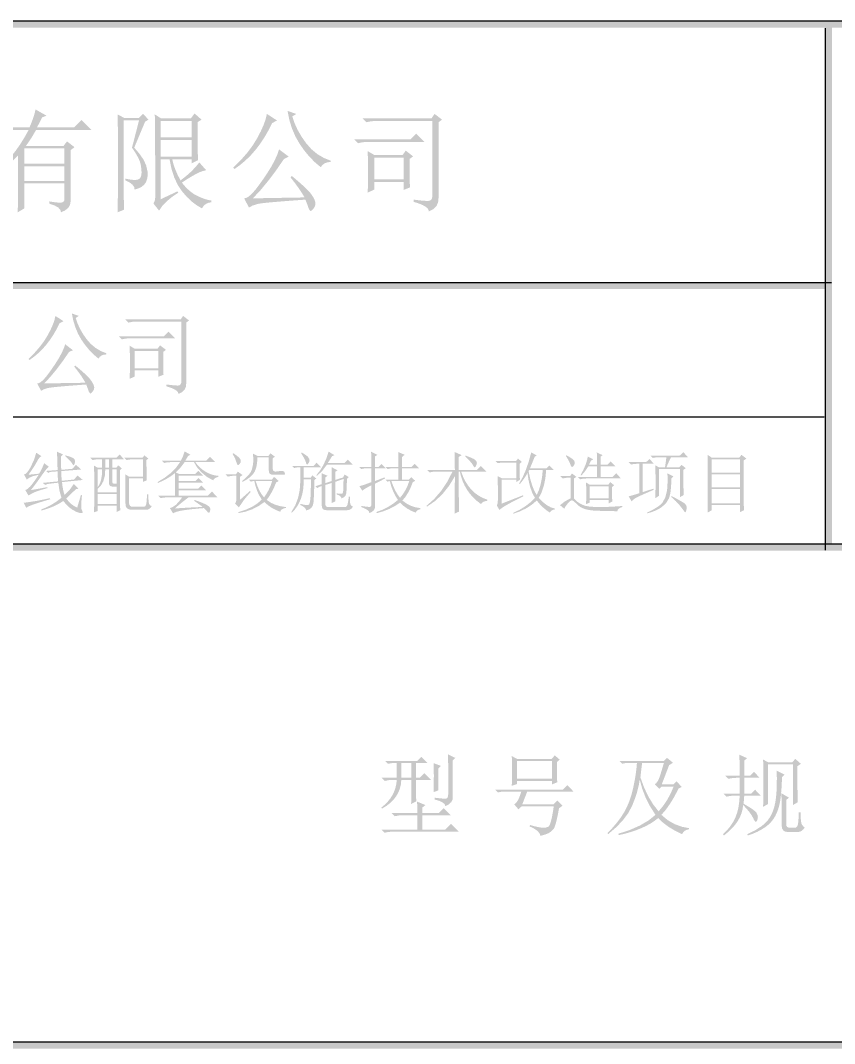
# Model space of a CAD drawing. Header units: millimetres. Extents: x 0 to 383, y 25 to 284.
# Drawn here: x 64.53 to 103, y 235.53 to 283.89 of the extents above; entities that cross this region are included whole.
import ezdxf

# ---------------------------------------------------------------- set-up
doc = ezdxf.new("R2010")
doc.units = ezdxf.units.MM

msp = doc.modelspace()

# ---------------------------------------------------------------- hatches: boundary and pattern name
h = msp.add_hatch(color=0)
h.dxf.hatch_style = 2
h.paths.add_polyline_path([(0, 283.548226), (383.109611, 283.548226), (383.109611, 283.886892), (0, 283.886892)])
h = msp.add_hatch(color=0)
h.dxf.hatch_style = 2
h.paths.add_polyline_path([(102.538389, 258.825559), (102.877052, 258.825559), (102.877052, 283.548226), (102.538389, 283.548226)])
h = msp.add_hatch(color=0)
h.paths.add_polyline_path([(64.706059, 277.838076), (64.706059, 277.115984), (66.607752, 277.115984), (66.607752, 277.838076)])
h.paths.add_polyline_path([(64.706059, 276.989205), (64.706059, 276.305698), (66.607752, 276.305698), (66.607752, 276.989205)])
h.paths.add_polyline_path([(65.88566, 275.335559), (66.049043, 275.309807), (66.192273, 275.290773), (66.315866, 275.278973), (66.420339, 275.274925), (66.500782, 275.28638), (66.55952, 275.32109), (66.595522, 275.37957), (66.607752, 275.462339), (66.607752, 276.184431), (64.706059, 276.184431), (64.706059, 275.00483), (64.397378, 274.817417), (64.401254, 274.937069), (64.404613, 275.118346), (64.407455, 275.361376), (64.409781, 275.666288), (64.411589, 276.033212), (64.412881, 276.462278), (64.413657, 276.953613), (64.413915, 277.507347), (64.118326, 277.207452), (63.810334, 276.935461), (63.48994, 276.690343), (63.157144, 276.471062), (63.090998, 276.537208), (63.370223, 276.763465), (63.629811, 276.995406), (63.870796, 277.232515), (64.09421, 277.474274), (64.303069, 277.731451), (64.508311, 278.022734), (64.710452, 278.347089), (64.910009, 278.703484), (63.774505, 278.703484), (63.514056, 278.687637), (63.278411, 278.642851), (63.090998, 278.830264), (64.954106, 278.830264), (65.055478, 279.076071), (65.136696, 279.300175), (65.198277, 279.501541), (65.240738, 279.679135), (65.75888, 279.386991), (65.554931, 279.304309), (65.418505, 279.040415), (65.306884, 278.830264), (67.059748, 278.830264), (67.412526, 279.183042), (67.886571, 278.703484), (65.262786, 278.703484), (65.029898, 278.310743), (64.788741, 277.959344), (66.563655, 277.959344), (66.729019, 278.168806), (67.081797, 277.89871), (66.894384, 277.755394), (66.894384, 275.31351), (66.865617, 275.158481), (66.780007, 275.024122), (66.638585, 274.910434), (66.442387, 274.817417), (66.41431, 274.936272), (66.312852, 275.044793), (66.136979, 275.142978), (65.88566, 275.230828)])
h = msp.add_hatch(color=0)
h.paths.add_polyline_path([(75.511201, 275.478875), (77.953085, 275.522972), (77.824928, 275.736999), (77.671965, 275.966012), (77.494198, 276.210527), (77.291627, 276.471062), (77.35226, 276.537208), (77.533386, 276.385796), (77.696425, 276.245753), (77.841378, 276.117079), (77.968243, 275.999773), (78.077022, 275.893837), (78.167715, 275.799269), (78.24032, 275.71607), (78.294839, 275.64424), (78.371234, 275.519183), (78.426441, 275.408595), (78.459945, 275.312477), (78.471227, 275.230828), (78.447112, 275.112317), (78.377521, 274.993806), (78.29415, 274.906989), (78.239717, 274.87805), (78.194242, 274.915257), (78.140498, 275.026878), (78.06195, 275.249432), (77.99167, 275.418241), (77.522211, 275.384382), (77.106108, 275.353043), (76.743491, 275.324158), (76.434487, 275.297663), (76.179227, 275.273493), (75.97784, 275.251585), (75.830454, 275.231872), (75.7372, 275.214292), (75.502244, 275.139189), (75.3293, 275.043415), (75.09779, 275.478875), (75.18564, 275.495498), (75.283825, 275.54571), (75.392346, 275.630029), (75.511201, 275.74897), (75.645732, 275.905033), (75.801967, 276.108638), (75.98094, 276.359786), (76.183684, 276.658476), (76.37704, 276.968448), (76.535773, 277.261367), (76.660399, 277.536717), (76.751436, 277.793979), (77.208944, 277.446714), (76.982946, 277.341983), (76.602608, 276.791198), (76.230537, 276.296741), (75.866735, 275.859127)])
h.paths.add_polyline_path([(76.17266, 279.469674), (76.652217, 279.160993), (76.420707, 279.034214), (76.244511, 278.683847), (76.05501, 278.356219), (75.85233, 278.051328), (75.636603, 277.769174), (75.407956, 277.509759), (75.16652, 277.273081), (74.912422, 277.05914), (74.645793, 276.867937), (74.58516, 276.928571), (74.941727, 277.286258), (75.250752, 277.640328), (75.512235, 277.991297), (75.726175, 278.339682), (75.896708, 278.670498), (76.027966, 278.968757), (76.11995, 279.234976)])
h.paths.add_polyline_path([(77.561722, 279.469674), (77.374309, 279.348406), (77.483691, 279.028012), (77.629246, 278.711753), (77.809941, 278.399627), (78.024743, 278.091635), (78.270895, 277.810429), (78.54702, 277.578316), (78.85415, 277.394779), (79.193319, 277.2593), (79.193319, 277.198667), (79.03941, 277.183164), (78.908755, 277.136655), (78.80187, 277.05914), (78.719274, 276.95062), (78.439274, 277.188159), (78.178394, 277.453604), (77.937152, 277.74592), (77.716063, 278.064075), (77.519606, 278.408412), (77.35984, 278.780655), (77.236247, 279.181836), (77.148311, 279.61299)])
h = msp.add_hatch(color=0)
h.paths.add_polyline_path([(71.161451, 278.229439), (71.161451, 277.446714), (72.611148, 277.446714), (72.611148, 278.229439)])
h.paths.add_polyline_path([(70.814186, 275.230828), (70.876197, 275.368632), (70.896868, 275.522972), (70.896742, 275.964613), (70.896373, 276.380037), (70.895778, 276.76925), (70.894973, 277.132262), (70.893975, 277.469081), (70.892799, 277.779714), (70.891461, 278.06417), (70.889978, 278.322457), (70.888366, 278.554582), (70.88664, 278.760555), (70.884818, 278.940382), (70.882915, 279.094072), (70.880948, 279.221633), (70.878932, 279.323074), (70.876884, 279.398402), (70.874819, 279.447625), (71.161451, 279.265724), (72.589099, 279.265724), (72.754464, 279.491722), (73.085193, 279.199578), (72.89778, 279.078311), (72.898049, 278.768231), (72.898899, 278.482826), (72.900396, 278.221968), (72.902603, 277.985526), (72.905585, 277.773373), (72.909407, 277.585379), (72.914133, 277.421414), (72.919828, 277.281349), (72.611148, 277.132521), (72.611148, 277.319934), (71.701642, 277.319934), (71.763568, 277.078088), (71.849781, 276.832109), (71.959766, 276.581995), (72.093005, 276.327747), (72.350268, 276.52627), (72.584276, 276.733579), (72.794513, 276.950189), (72.980462, 277.176618), (73.311191, 276.801792), (73.229801, 276.792748), (73.130323, 276.765618), (73.01276, 276.720401), (72.877109, 276.657098), (72.723372, 276.575707), (72.551547, 276.47623), (72.361637, 276.358666), (72.153639, 276.223016), (72.341741, 276.002788), (72.533977, 275.821317), (72.730348, 275.678088), (72.930852, 275.572582), (73.117921, 275.492828), (73.282252, 275.434778), (73.423846, 275.397398), (73.542701, 275.379656), (73.542701, 275.291462), (73.404122, 275.267605), (73.285697, 275.212225), (73.186909, 275.124805), (73.107241, 275.00483), (72.862295, 275.147629), (72.62355, 275.328669), (72.391006, 275.548983), (72.164663, 275.809604), (71.960886, 276.114581), (71.795349, 276.467617), (71.667019, 276.869229), (71.574863, 277.319934), (71.161451, 277.319934), (71.161451, 275.44029), (71.949689, 275.809604), (71.988274, 275.74897), (71.683383, 275.541145), (71.430169, 275.330736), (71.228631, 275.117226), (71.078769, 274.900099)])
h.paths.add_polyline_path([(69.79995, 277.876661), (70.130679, 279.160993), (69.408587, 279.160993), (69.408587, 275.936384), (69.412721, 275.409284), (69.425123, 274.944196), (69.116443, 274.817417), (69.120555, 274.968581), (69.124539, 275.161668), (69.128264, 275.396742), (69.131601, 275.673867), (69.134422, 275.993109), (69.136597, 276.354532), (69.137996, 276.7582), (69.138491, 277.204179), (69.137996, 277.648069), (69.136597, 278.045385), (69.134422, 278.396063), (69.131601, 278.700039), (69.128264, 278.957248), (69.124539, 279.167625), (69.120555, 279.331105), (69.116443, 279.447625), (69.425123, 279.28226), (70.130679, 279.28226), (70.318092, 279.469674), (70.582675, 279.199578), (70.417311, 279.100359), (69.904681, 277.876661), (70.156173, 277.578316), (70.345653, 277.30891), (70.468298, 277.035369), (70.533066, 276.741158), (70.539353, 276.590263), (70.525487, 276.45177), (70.491983, 276.325679), (70.439359, 276.211991), (70.360725, 276.110878), (70.248501, 276.0232), (70.102171, 275.949992), (69.921217, 275.892286), (69.900546, 276.012262), (69.821998, 276.124486), (69.685572, 276.229475), (69.491269, 276.327747), (69.491269, 276.410429), (69.632863, 276.382351), (69.751718, 276.363576), (69.847836, 276.353068), (69.921217, 276.349795), (70.015354, 276.355135), (70.091405, 276.371844), (70.149885, 276.400955), (70.191313, 276.443502), (70.236099, 276.554434), (70.251946, 276.702573), (70.240233, 276.871383), (70.207849, 277.093936), (70.166594, 277.235615), (70.084515, 277.412952), (69.962128, 277.626461)])
h.paths.add_polyline_path([(71.161451, 279.138944), (71.161451, 278.356219), (72.611148, 278.356219), (72.611148, 279.138944)])
h = msp.add_hatch(color=0)
h.paths.add_polyline_path([(80.687774, 279.265724), (83.956481, 279.265724), (84.099797, 279.469674), (84.452575, 279.199578), (84.28721, 279.078311), (84.28721, 275.500924), (84.265334, 275.283969), (84.182479, 275.104738), (84.037613, 274.963747), (83.829701, 274.861514), (83.818343, 274.922987), (83.784312, 274.983298), (83.727673, 275.042317), (83.648489, 275.099914), (83.546827, 275.155962), (83.422749, 275.21033), (83.276322, 275.262889), (83.107609, 275.31351), (83.107609, 275.418241), (83.336191, 275.390164), (83.526533, 275.371388), (83.679667, 275.36088), (83.796628, 275.357608), (83.883445, 275.373111), (83.945457, 275.419619), (83.982664, 275.497134), (83.995066, 275.605655), (83.995066, 279.138944), (81.371281, 279.138944), (81.110832, 279.123097), (80.875188, 279.078311)])
h.paths.add_polyline_path([(80.296411, 278.273536), (82.964293, 278.273536), (83.234389, 278.53812), (83.625752, 278.146757), (80.95787, 278.146757), (80.693975, 278.13091), (80.483825, 278.086123)])
h.paths.add_polyline_path([(81.250014, 277.402616), (81.250014, 276.371844), (82.633564, 276.371844), (82.633564, 277.402616)])
h.paths.add_polyline_path([(82.920196, 276.471062), (82.925019, 276.227839), (82.942245, 275.997017), (82.633564, 275.87575), (82.633564, 276.245064), (81.250014, 276.245064), (81.250014, 275.892286), (80.935821, 275.74897), (80.943917, 275.906928), (80.95098, 276.115529), (80.955975, 276.373739), (80.95787, 276.680524), (80.955975, 276.992736), (80.95098, 277.268258), (80.943917, 277.507606), (80.935821, 277.711297), (81.250014, 277.529396), (82.589467, 277.529396), (82.738295, 277.733345), (83.085561, 277.46325), (82.920196, 277.341983)])
h = msp.add_hatch(color=0)
h.dxf.hatch_style = 2
h.paths.add_polyline_path([(0.338667, 271.186892), (102.877056, 271.186892), (102.877056, 271.525559), (0.338667, 271.525559)])
h = msp.add_hatch(color=0)
h.paths.add_polyline_path([(65.649519, 266.730648), (67.600821, 266.76372), (67.499535, 266.935286), (67.377579, 267.119254), (67.234952, 267.315625), (67.071655, 267.524398), (67.121264, 267.574007), (67.397302, 267.34353), (67.613913, 267.148193), (67.771612, 266.987996), (67.870917, 266.862939), (67.932842, 266.761653), (67.977715, 266.67277), (68.005017, 266.596289), (68.014233, 266.53221), (67.994251, 266.436436), (67.937062, 266.344797), (67.874362, 266.275206), (67.832332, 266.25109), (67.795125, 266.280029), (67.749649, 266.366845), (67.687638, 266.544612), (67.633894, 266.681038), (67.258465, 266.653133), (66.925927, 266.627295), (66.636281, 266.603524), (66.389526, 266.581819), (66.185662, 266.562182), (66.02469, 266.544612), (65.906609, 266.529109), (65.83142, 266.515674), (65.641251, 266.457796), (65.500691, 266.383382), (65.31879, 266.730648), (65.38907, 266.744083), (65.467618, 266.784391), (65.554434, 266.85157), (65.649519, 266.945622), (65.757092, 267.071712), (65.881719, 267.23501), (66.023915, 267.435514), (66.184198, 267.673226), (66.340175, 267.922306), (66.468763, 268.156917), (66.569446, 268.377059), (66.641707, 268.582731), (67.005509, 268.301611), (66.823608, 268.218929), (66.520784, 267.778646), (66.224161, 267.383838), (65.933739, 267.034505)])
h.paths.add_polyline_path([(66.178686, 269.922184), (66.559024, 269.674137), (66.377123, 269.574918), (66.23553, 269.294574), (66.083601, 269.032316), (65.921337, 268.788145), (65.748738, 268.56206), (65.565803, 268.354063), (65.372533, 268.164152), (65.168928, 267.992328), (64.954988, 267.83859), (64.905378, 267.8882), (65.191752, 268.175607), (65.439368, 268.459396), (65.648744, 268.740086), (65.820396, 269.018191), (65.957769, 269.282688), (66.06362, 269.521864), (66.137431, 269.735201)])
h.paths.add_polyline_path([(67.286628, 269.922184), (67.1378, 269.822965), (67.225736, 269.56777), (67.341061, 269.315158), (67.484291, 269.065647), (67.655943, 268.819753), (67.854294, 268.595392), (68.076933, 268.409787), (68.323344, 268.262423), (68.593009, 268.152783), (68.593009, 268.103174), (68.470019, 268.090771), (68.365632, 268.053564), (68.27985, 267.991553), (68.21267, 267.904736), (67.988481, 268.096972), (67.779277, 268.309879), (67.585577, 268.543457), (67.407896, 268.797705), (67.25278, 269.073657), (67.126087, 269.372347), (67.027299, 269.693774), (66.955899, 270.037939)])
h = msp.add_hatch(color=0)
h.paths.add_polyline_path([(69.485977, 269.756819), (72.098738, 269.756819), (72.214493, 269.922184), (72.495613, 269.70721), (72.363321, 269.607991), (72.363321, 266.747184), (72.346785, 266.572518), (72.280639, 266.428857), (72.164884, 266.316203), (71.999519, 266.234554), (71.963346, 266.331706), (71.854825, 266.424723), (71.673958, 266.513607), (71.420743, 266.598356), (71.420743, 266.681038), (71.603764, 266.659334), (71.756295, 266.643831), (71.878855, 266.634529), (71.971958, 266.631429), (72.041119, 266.643831), (72.091159, 266.681038), (72.121562, 266.74305), (72.131811, 266.829866), (72.131811, 269.657601), (70.031681, 269.657601), (69.824975, 269.645198), (69.634806, 269.607991)])
h.paths.add_polyline_path([(69.171785, 268.963069), (71.304988, 268.963069), (71.519962, 269.178043), (71.834155, 268.863851), (69.700951, 268.863851), (69.490112, 268.851448), (69.320613, 268.814241)])
h.paths.add_polyline_path([(69.932462, 268.268538), (69.932462, 267.441715), (71.040405, 267.441715), (71.040405, 268.268538)])
h.paths.add_polyline_path([(71.271915, 267.524398), (71.288451, 267.144059), (71.040405, 267.04484), (71.040405, 267.342497), (69.932462, 267.342497), (69.932462, 267.061377), (69.684415, 266.945622), (69.69165, 267.072746), (69.696817, 267.239144), (69.699918, 267.444816), (69.700951, 267.689762), (69.699918, 267.939876), (69.696817, 268.161051), (69.69165, 268.353288), (69.684415, 268.516585), (69.932462, 268.367757), (71.007332, 268.367757), (71.123087, 268.533122), (71.404207, 268.318148), (71.271915, 268.218929)])
h = msp.add_hatch(color=0)
h.dxf.hatch_style = 2
h.paths.add_polyline_path([(0.338667, 265.133226), (102.538389, 265.133226), (102.538389, 265.175559), (0.338667, 265.175559)])
h = msp.add_hatch(color=0)
h.paths.add_polyline_path([(66.453588, 262.586611), (66.4591, 262.384729), (66.481149, 262.129102), (67.059925, 262.189736), (67.225289, 262.377149), (67.473336, 262.167687), (66.492173, 262.068469), (66.512671, 261.884501), (66.540404, 261.721203), (66.574338, 261.578576), (66.61344, 261.45662), (66.858042, 261.710179), (67.0489, 261.980274), (67.274899, 261.754276), (67.159143, 261.743252), (66.69061, 261.296767), (66.804126, 261.151987), (66.929011, 261.031495), (67.064231, 260.934774), (67.208753, 260.861307), (67.385142, 261.45662), (67.434751, 261.445595), (67.409946, 261.181701), (67.401678, 260.97155), (67.410635, 260.806186), (67.4568, 260.673894), (67.473336, 260.640821), (67.440263, 260.607748), (67.341044, 260.607748), (67.188082, 260.653224), (66.993779, 260.756576), (66.885344, 260.83211), (66.77536, 260.926764), (66.664342, 261.041055), (66.552807, 261.1755), (66.328875, 261.036318), (66.10081, 260.921941), (65.840361, 260.822722), (65.522034, 260.723503), (65.51101, 260.773113), (65.769306, 260.882495), (66.014683, 261.011513), (66.246624, 261.159136), (66.464612, 261.324328), (66.369528, 261.668149), (66.315784, 262.040908), (65.808666, 261.980274), (65.709447, 261.930665), (65.571643, 262.029884), (66.30476, 262.101542), (66.291668, 262.307558), (66.282711, 262.575587), (65.918909, 262.548026), (65.847251, 262.498417), (65.737008, 262.597635), (66.282711, 262.63622), (66.25515, 263.507141), (66.541782, 263.369337), (66.442564, 263.281142), (66.443942, 262.991065), (66.453588, 262.647245), (66.988267, 262.696854), (67.148119, 262.884267), (67.396166, 262.663781)])
h.paths.add_polyline_path([(66.641001, 263.292167), (66.652025, 263.330752), (66.821352, 263.282348), (66.948304, 263.237045), (67.031847, 263.195876), (67.070949, 263.159875), (67.09851, 263.097863), (67.109534, 263.04412), (67.081973, 262.922852), (67.057858, 262.875999), (67.037876, 262.862219), (67.003425, 262.887023), (66.960706, 262.961437), (66.909202, 263.031717), (66.838061, 263.110266), (66.748316, 263.197082)])
h.paths.add_polyline_path([(65.273987, 263.457531), (65.522034, 263.292167), (65.471477, 263.264261), (65.41937, 263.213618), (65.36623, 263.140238), (65.312572, 263.04412), (65.244187, 262.92113), (65.154098, 262.775402), (65.041271, 262.606937), (64.904673, 262.415734), (65.411791, 262.465344), (65.544772, 262.713391), (65.648814, 262.961437), (65.8693, 262.796073), (65.81969, 262.754818), (65.753544, 262.681007), (65.670862, 262.575156), (65.571643, 262.437783), (65.456922, 262.273452), (65.327731, 262.094651), (65.18407, 261.901382), (65.02594, 261.693642), (65.139542, 261.711298), (65.306371, 261.739807), (65.52591, 261.779684), (65.797642, 261.831446), (65.797642, 261.781837), (65.637531, 261.737481), (65.49654, 261.695709), (65.375187, 261.657038), (65.273987, 261.621984), (65.08933, 261.54068), (64.904673, 261.434571), (64.755845, 261.693642), (64.825091, 261.722581), (64.900539, 261.776325), (64.982188, 261.854873), (65.070037, 261.958226), (65.240225, 262.18698), (65.389742, 262.415734), (65.10311, 262.344076), (64.959105, 262.281376), (64.827503, 262.189736), (64.695211, 262.426759), (64.764458, 262.455525), (64.839905, 262.524599), (64.921554, 262.632948), (65.009404, 262.779536), (65.1665, 263.1144)])
h.paths.add_polyline_path([(64.678675, 261.087306), (64.990111, 261.132781), (65.235402, 261.169988), (65.358478, 261.19152), (65.513077, 261.222353), (65.699715, 261.261455), (65.918909, 261.307792), (65.935445, 261.258182), (65.673101, 261.180582), (65.448998, 261.112799), (65.264169, 261.054319), (65.119647, 261.004623), (65.003892, 260.958803), (64.912941, 260.919185), (64.846795, 260.8837), (64.805454, 260.850283)])
h = msp.add_hatch(color=0)
h.paths.add_polyline_path([(70.482972, 263.110266), (70.484005, 262.808475), (70.487106, 262.548026), (70.492273, 262.328918), (70.499508, 262.151151), (70.323119, 262.079493), (70.323119, 262.25037), (69.656149, 262.25037), (69.656149, 261.109354), (69.668551, 261.013064), (69.705758, 260.946746), (69.76777, 260.909366), (69.854586, 260.899892), (70.35068, 260.899892), (70.429917, 260.92952), (70.471947, 261.02116), (70.483402, 261.097555), (70.493307, 261.202372), (70.502178, 261.335094), (70.510532, 261.495205), (70.571166, 261.495205), (70.575989, 261.263694), (70.593215, 261.09833), (70.610871, 261.035371), (70.639379, 260.987398), (70.679256, 260.954928), (70.731018, 260.938477), (70.682443, 260.858982), (70.619397, 260.802741), (70.541883, 260.770271), (70.449899, 260.762089), (69.804977, 260.762089), (69.661316, 260.774491), (69.561064, 260.828234), (69.50422, 260.923319), (69.490784, 261.059745), (69.490536, 261.319946), (69.489837, 261.554891), (69.488749, 261.764644), (69.487339, 261.949268), (69.48567, 262.10883), (69.483808, 262.243393), (69.481816, 262.353023), (69.47976, 262.437783), (69.656149, 262.32754), (70.323119, 262.32754), (70.323119, 263.143339), (69.83805, 263.143339), (69.680953, 263.13507), (69.540393, 263.110266), (69.43015, 263.220509), (70.30107, 263.220509), (70.383753, 263.330752), (70.571166, 263.181924)])
h.paths.add_polyline_path([(69.231713, 262.63622), (69.231734, 262.27553), (69.231885, 261.950044), (69.232294, 261.659827), (69.233091, 261.404943), (69.234404, 261.185458), (69.236364, 261.001437), (69.239098, 260.852942), (69.242737, 260.74004), (69.07186, 260.651845), (69.07186, 260.960526), (68.178892, 260.960526), (68.178892, 260.701455), (68.002503, 260.640821), (68.009737, 260.853986), (68.014905, 261.105909), (68.018006, 261.398139), (68.019039, 261.732227), (68.018006, 262.06511), (68.014905, 262.361302), (68.009737, 262.62132), (68.002503, 262.845682), (68.178892, 262.746464), (68.388353, 262.746464), (68.388353, 263.143339), (68.228501, 263.143339), (68.071405, 263.13507), (67.930845, 263.110266), (67.820602, 263.220509), (69.07186, 263.220509), (69.220689, 263.369337), (69.419126, 263.143339), (68.862399, 263.143339), (68.862399, 262.746464), (69.060836, 262.746464), (69.143518, 262.862219), (69.319907, 262.713391)])
h.paths.add_polyline_path([(68.537182, 263.143339), (68.537182, 262.746464), (68.71357, 262.746464), (68.71357, 263.143339)])
h.paths.add_polyline_path([(68.862399, 262.674806), (68.862399, 262.101542), (68.883069, 262.017481), (68.945081, 261.991299), (69.07186, 261.991299), (69.07186, 262.674806)])
h.paths.add_polyline_path([(68.537182, 262.674806), (68.51453, 262.369742), (68.44692, 262.115322), (68.334868, 261.910511), (68.178892, 261.754276), (68.178892, 261.583399), (69.07186, 261.583399), (69.07186, 261.853495), (68.895472, 261.853495), (68.809689, 261.86495), (68.750778, 261.899659), (68.718738, 261.95814), (68.71357, 262.040908), (68.71357, 262.674806)])
h.paths.add_polyline_path([(68.178892, 262.674806), (68.178892, 261.831446), (68.269756, 261.977174), (68.335299, 262.166309), (68.375004, 262.398853), (68.388353, 262.674806)])
h.paths.add_polyline_path([(68.178892, 261.506229), (68.178892, 261.037696), (69.07186, 261.037696), (69.07186, 261.506229)])
h = msp.add_hatch(color=0)
h.dxf.hatch_style = 2
h.paths.add_polyline_path([(71.205064, 263.082705), (72.109057, 263.082705), (72.201385, 263.277697), (72.285445, 263.518165), (72.566565, 263.358312), (72.456322, 263.308703), (72.318518, 263.082705), (73.310706, 263.082705), (73.487095, 263.259094), (73.735142, 263.011047), (72.792564, 263.011047), (72.89807, 262.873588), (73.016495, 262.750598), (73.148356, 262.642077), (73.294169, 262.548026), (73.442911, 262.471545), (73.591137, 262.415734), (73.738328, 262.380594), (73.88397, 262.366125), (73.88397, 262.316516), (73.794053, 262.290677), (73.722739, 262.254504), (73.670029, 262.207995), (73.635923, 262.151151), (73.341023, 262.312382), (73.079195, 262.53149), (72.868356, 262.771268), (72.73193, 263.011047), (72.285445, 263.011047), (72.172619, 262.856965), (72.064959, 262.725104), (71.961434, 262.614947), (71.86101, 262.525977), (72.037399, 262.448807), (72.781539, 262.448807), (72.930367, 262.597635), (73.150853, 262.377149), (72.009838, 262.377149), (72.009838, 262.118078), (72.792564, 262.118078), (72.941392, 262.266906), (73.161878, 262.040908), (72.009838, 262.040908), (72.009838, 261.754276), (72.930367, 261.754276), (73.079195, 261.903104), (73.299682, 261.682618), (72.009838, 261.682618), (72.009838, 261.423547), (73.376852, 261.423547), (73.575289, 261.621984), (73.845385, 261.346377), (72.467347, 261.346377), (72.147642, 261.09833), (71.976765, 260.954325), (71.822425, 260.822722), (72.074369, 260.838225), (72.301121, 260.851661), (72.502809, 260.86303), (72.679564, 260.872332), (72.831515, 260.879566), (72.958789, 260.884734), (73.061518, 260.887835), (73.139829, 260.888868), (73.079971, 260.938477), (72.99169, 261.004623), (72.875504, 261.087306), (72.73193, 261.186524), (72.753978, 261.225109), (72.958789, 261.152935), (73.127427, 261.085928), (73.260924, 261.025122), (73.360315, 260.97155), (73.430681, 260.920735), (73.47676, 260.866819), (73.499066, 260.80877), (73.498119, 260.745552), (73.469869, 260.646333), (73.437485, 260.61326), (73.387876, 260.640821), (73.300371, 260.731772), (73.200463, 260.839259), (72.906855, 260.814368), (72.645802, 260.78896), (72.41679, 260.762519), (72.2193, 260.734528), (72.052902, 260.703608), (71.917509, 260.669071), (71.813123, 260.631433), (71.739742, 260.591212), (71.590914, 260.839259), (71.717694, 260.886112), (71.86101, 260.982575), (72.011216, 261.135537), (72.16969, 261.346377), (71.45311, 261.346377), (71.296014, 261.335352), (71.155454, 261.307792), (71.045211, 261.423547), (71.838961, 261.423547), (71.838961, 262.498417), (71.658094, 262.363197), (71.462757, 262.239345), (71.25295, 262.127897), (71.028675, 262.029884), (71.006626, 262.068469), (71.345623, 262.275174), (71.635011, 262.498417), (71.875479, 262.742329), (72.070472, 263.011047), (71.612963, 263.011047), (71.455866, 263.000023), (71.315307, 262.972462)])
h = msp.add_hatch(color=0)
h.paths.add_polyline_path([(74.55094, 263.407922), (74.589525, 263.42997), (74.756268, 263.314904), (74.865133, 263.220509), (74.924389, 263.133003), (74.942303, 263.049632), (74.922322, 262.977974), (74.881669, 262.922852), (74.836194, 262.885645), (74.815524, 262.873243), (74.770737, 262.902871), (74.738353, 262.99451), (74.671519, 263.18468)])
h.paths.add_polyline_path([(74.898206, 261.225109), (75.372251, 261.644033), (75.410836, 261.605448), (75.228935, 261.394608), (75.080107, 261.208573), (74.848597, 260.872332), (74.666695, 261.04872), (74.715616, 261.130714), (74.727329, 261.225109), (74.727329, 262.366125), (74.567477, 262.366125), (74.457234, 262.355101), (74.330454, 262.32754), (74.220211, 262.437783), (74.716305, 262.437783), (74.798987, 262.564562), (75.024985, 262.399198), (74.898206, 262.316516)])
h.paths.add_polyline_path([(75.642347, 262.118078), (75.732264, 261.86495), (75.828382, 261.651612), (75.930701, 261.478582), (76.039222, 261.346377), (76.15067, 261.505712), (76.252817, 261.686752), (76.344629, 261.89053), (76.425072, 262.118078)])
h.paths.add_polyline_path([(75.311617, 262.189736), (76.414048, 262.189736), (76.513267, 262.316516), (76.733753, 262.118078), (76.612485, 262.051932), (76.513267, 261.814221), (76.40578, 261.59718), (76.290024, 261.400809), (76.166001, 261.225109), (76.356084, 261.095832), (76.570455, 260.997044), (76.808597, 260.928228), (77.069994, 260.888868), (77.069994, 260.850283), (76.960526, 260.817124), (76.880514, 260.77518), (76.830474, 260.723934), (76.810923, 260.66287), (76.599136, 260.747619), (76.402335, 260.853039), (76.221036, 260.97913), (76.055758, 261.125891), (75.780753, 260.934774), (75.484561, 260.783448), (75.166665, 260.67243), (74.826548, 260.602236), (74.815524, 260.640821), (75.182512, 260.765017), (75.490073, 260.906783), (75.738723, 261.067152), (75.928978, 261.247158), (75.808056, 261.444476), (75.70987, 261.655746), (75.634423, 261.880453), (75.581713, 262.118078), (75.521079, 262.118078), (75.410836, 262.090517)])
h.paths.add_polyline_path([(76.452633, 262.68583), (76.460901, 262.632), (76.485706, 262.59419), (76.527047, 262.571883), (76.584925, 262.564562), (76.849508, 262.597635), (76.939769, 262.598324), (76.992824, 262.553538), (77.020385, 262.492905), (77.031409, 262.448807), (77.023141, 262.428826), (76.998336, 262.421247), (76.966124, 262.41806), (76.901873, 262.416423), (76.804549, 262.415821), (76.673119, 262.415734), (76.474682, 262.415734), (76.377616, 262.428137), (76.310006, 262.465344), (76.272368, 262.527355), (76.26522, 262.614172), (76.26522, 263.231533), (75.719517, 263.231533), (75.714435, 263.031028), (75.691267, 262.851194), (75.650529, 262.692031), (75.592737, 262.553538), (75.507127, 262.427534), (75.383275, 262.30618), (75.222217, 262.189994), (75.024985, 262.079493), (74.997425, 262.118078), (75.175192, 262.265959), (75.311617, 262.404021), (75.406702, 262.532781), (75.460445, 262.652757), (75.512811, 262.86842), (75.532103, 263.055144), (75.521079, 263.407922), (75.719517, 263.308703), (76.254195, 263.308703), (76.336878, 263.42997), (76.551852, 263.270118), (76.452633, 263.192948)])
h = msp.add_hatch(color=0)
h.paths.add_polyline_path([(79.092954, 263.507141), (79.36305, 263.341776), (79.252807, 263.292167), (79.187694, 263.184852), (79.132917, 263.095107), (79.088476, 263.023966), (79.054369, 262.972462), (79.837095, 262.972462), (79.996947, 263.132314), (80.23397, 262.895292), (79.015784, 262.895292), (78.798054, 262.605904), (78.547251, 262.366125), (78.508666, 262.388174), (78.688328, 262.619598), (78.846285, 262.883578), (78.981505, 263.179598)])
h.paths.add_polyline_path([(78.933102, 262.018859), (79.241782, 262.118078), (79.238337, 262.415045), (79.230758, 262.774024), (79.511878, 262.625196), (79.401635, 262.548026), (79.401635, 262.167687), (79.776461, 262.288955), (79.848119, 262.426759), (80.046557, 262.299979), (79.958362, 262.217297), (79.950094, 261.950733), (79.941826, 261.746697), (79.933557, 261.605706), (79.925289, 261.528278), (79.897728, 261.444217), (79.853631, 261.384962), (79.786796, 261.33673), (79.699291, 261.296767), (79.679568, 261.354731), (79.63659, 261.404943), (79.569842, 261.447921), (79.478805, 261.484181), (79.478805, 261.53379), (79.640035, 261.513119), (79.726852, 261.517253), (79.748728, 261.535943), (79.765437, 261.57582), (79.778011, 261.637401), (79.787485, 261.721203), (79.788863, 261.936177), (79.79851, 262.217297), (79.401635, 262.079493), (79.401635, 261.544814), (79.403013, 261.362224), (79.412659, 261.158964), (79.230758, 261.076281), (79.234806, 261.269465), (79.238337, 261.493138), (79.240835, 261.746783), (79.241782, 262.029884), (78.933102, 261.930665), (78.933102, 261.04872), (78.942403, 260.977235), (78.970309, 260.927453), (79.016818, 260.898342), (79.08193, 260.888868), (79.859143, 260.888868), (79.904619, 260.897309), (79.941826, 260.923319), (79.970764, 260.967933), (79.991435, 261.032184), (80.021063, 261.189969), (80.046557, 261.384962), (80.096166, 261.384962), (80.10719, 261.087306), (80.121746, 261.020212), (80.14922, 260.968105), (80.190131, 260.931501), (80.244994, 260.910917), (80.194265, 260.837708), (80.132684, 260.784137), (80.059734, 260.751236), (79.974899, 260.74004), (79.00476, 260.74004), (78.896411, 260.749169), (78.820103, 260.792405), (78.776867, 260.868714), (78.767737, 260.977062), (78.767737, 261.881056), (78.618909, 261.831446), (78.5693, 261.781837), (78.459057, 261.870031), (78.767737, 261.96925), (78.764292, 262.213852), (78.756713, 262.487392), (79.043345, 262.366125), (78.933102, 262.288955)])
h.paths.add_polyline_path([(77.356626, 260.624285), (77.329065, 260.651845), (77.513981, 260.96621), (77.646703, 261.314682), (77.726715, 261.698293), (77.753501, 262.118078), (77.753501, 262.763), (77.604673, 262.763), (77.466869, 262.735439), (77.36765, 262.834658), (78.387399, 262.834658), (78.51969, 262.983486), (78.745689, 262.763), (77.913353, 262.763), (77.913353, 262.277931), (78.249595, 262.277931), (78.321253, 262.388174), (78.508666, 262.239345), (78.420472, 262.167687), (78.41427, 261.936952), (78.408069, 261.732572), (78.401868, 261.554547), (78.395667, 261.402876), (78.389466, 261.277561), (78.383264, 261.178601), (78.377063, 261.105995), (78.370862, 261.059745), (78.334344, 260.940544), (78.277156, 260.850283), (78.179315, 260.780692), (78.023597, 260.723503), (78.0124, 260.791975), (77.962963, 260.857862), (77.876319, 260.922716), (77.753501, 260.988087), (77.764525, 261.037696), (77.925756, 260.997733), (78.045645, 260.982575), (78.120748, 260.98602), (78.166912, 261.010135), (78.19654, 261.079037), (78.222034, 261.214085), (78.227988, 261.265751), (78.233489, 261.338022), (78.238603, 261.430835), (78.243394, 261.544125), (78.247926, 261.677827), (78.252265, 261.831877), (78.256474, 262.006209), (78.260619, 262.20076), (77.913353, 262.20076), (77.910005, 261.951702), (77.887601, 261.717241), (77.846206, 261.497509), (77.785885, 261.292633), (77.706702, 261.102744), (77.608721, 260.92797), (77.492008, 260.76844)])
h.paths.add_polyline_path([(77.814135, 263.468556), (77.925928, 263.402324), (78.01395, 263.343843), (78.079235, 263.292597), (78.122815, 263.248069), (78.172425, 263.172966), (78.188961, 263.110266), (78.176559, 263.031717), (78.139352, 262.961437), (78.098011, 262.911828), (78.073206, 262.895292), (78.040822, 262.925609), (78.012572, 263.022071), (77.931268, 263.207417), (77.792086, 263.42997)])
h = msp.add_hatch(color=0)
h.paths.add_polyline_path([(83.182972, 262.129102), (83.072728, 262.068469), (82.961107, 261.793636), (82.841218, 261.556528), (82.713061, 261.357659), (82.576635, 261.197549), (82.763359, 261.061123), (82.979022, 260.949502), (83.207087, 260.87371), (83.431018, 260.839259), (83.431018, 260.789649), (83.342307, 260.760711), (83.2753, 260.723503), (83.231031, 260.678028), (83.210532, 260.624285), (82.999692, 260.709981), (82.805389, 260.817899), (82.627622, 260.947521), (82.466392, 261.09833), (82.224546, 260.937099), (81.96203, 260.800674), (81.678843, 260.689053), (81.374985, 260.602236), (81.347425, 260.651845), (81.628458, 260.758471), (81.892439, 260.888868), (82.138849, 261.04407), (82.367173, 261.225109), (82.249523, 261.411145), (82.145309, 261.621984), (82.055564, 261.857629), (81.981322, 262.118078), (81.871079, 262.090517), (81.77186, 262.189736), (82.389222, 262.189736), (82.389222, 262.713391), (82.019907, 262.713391), (81.882103, 262.68583), (81.782885, 262.785049), (82.389222, 262.785049), (82.388274, 262.996061), (82.385776, 263.183302), (82.382245, 263.347805), (82.378197, 263.490604), (82.686878, 263.358312), (82.56561, 263.259094), (82.56561, 262.785049), (83.012095, 262.785049), (83.160923, 262.933877), (83.381409, 262.713391), (82.56561, 262.713391), (82.56561, 262.189736), (82.885315, 262.189736), (83.00107, 262.299979)])
h.paths.add_polyline_path([(82.058492, 262.118078), (82.143156, 261.882434), (82.239704, 261.671594), (82.347622, 261.485559), (82.466392, 261.324328), (82.604971, 261.497961), (82.723396, 261.68813), (82.822184, 261.894836), (82.901852, 262.118078)])
h.paths.add_polyline_path([(80.54265, 261.881056), (80.609744, 261.89251), (80.727996, 261.92722), (80.896892, 261.9857), (81.115914, 262.068469), (81.115914, 262.713391), (80.779673, 262.713391), (80.630845, 262.68583), (80.531626, 262.785049), (81.115914, 262.785049), (81.11178, 263.15643), (81.099378, 263.507141), (81.397034, 263.358312), (81.286791, 263.281142), (81.286791, 262.785049), (81.446643, 262.785049), (81.584447, 262.922852), (81.793909, 262.713391), (81.286791, 262.713391), (81.286791, 262.118078), (81.733275, 262.288955), (81.760836, 262.239345), (81.286791, 261.991299), (81.286791, 260.888868), (81.263967, 260.796798), (81.211688, 260.71868), (81.129436, 260.653999), (81.016695, 260.602236), (80.999987, 260.672602), (80.932635, 260.743485), (80.813607, 260.815401), (80.641869, 260.888868), (80.641869, 260.938477), (80.781309, 260.917635), (80.893361, 260.904026), (80.977508, 260.89662), (81.033232, 260.89438), (81.095244, 260.925386), (81.115914, 261.010135), (81.115914, 261.919641), (80.952703, 261.834891), (80.827215, 261.762544), (80.739968, 261.7026), (80.691478, 261.655057)])
h = msp.add_hatch(color=0)
h.paths.add_polyline_path([(85.542173, 263.281142), (85.564222, 263.319727), (85.712016, 263.26495), (85.832939, 263.216375), (85.92699, 263.174), (85.994169, 263.137826), (86.07134, 263.063412), (86.0989, 262.972462), (86.087876, 262.914584), (86.060315, 262.84017), (86.027931, 262.780914), (85.999682, 262.763), (85.957651, 262.789183), (85.911487, 262.873243), (85.850681, 262.961007), (85.768171, 263.058589), (85.664991, 263.165473)])
h.paths.add_polyline_path([(85.057103, 262.63622), (85.053658, 263.028272), (85.046079, 263.490604), (85.38232, 263.341776), (85.244517, 263.259094), (85.244517, 262.63622), (86.0989, 262.63622), (86.286314, 262.823634), (86.545385, 262.564562), (85.35476, 262.564562), (85.450103, 262.315762), (85.562499, 262.090345), (85.691948, 261.888441), (85.838451, 261.710179), (86.002007, 261.555688), (86.182616, 261.425097), (86.380279, 261.318536), (86.594994, 261.236134), (86.594994, 261.186524), (86.483373, 261.164648), (86.396557, 261.131403), (86.334545, 261.085755), (86.297338, 261.026672), (86.104563, 261.173691), (85.931296, 261.33363), (85.777408, 261.506488), (85.64277, 261.692264), (85.527251, 261.89096), (85.430724, 262.102575), (85.353059, 262.327109), (85.294126, 262.564562), (85.244517, 262.564562), (85.244538, 262.16997), (85.244689, 261.821111), (85.245098, 261.517727), (85.245895, 261.25956), (85.247208, 261.046352), (85.249168, 260.877844), (85.251902, 260.753777), (85.255541, 260.673894), (85.046079, 260.574675), (85.050127, 260.927022), (85.053658, 261.338798), (85.056156, 261.809484), (85.057103, 262.338564), (84.783132, 261.889927), (84.473504, 261.502784), (84.127703, 261.17662), (83.745211, 260.910917), (83.71765, 260.949502), (84.076371, 261.264642), (84.400468, 261.63921), (84.690459, 262.072689), (84.94686, 262.564562), (84.164135, 262.564562), (84.007038, 262.553538), (83.866478, 262.525977), (83.756235, 262.63622)])
h = msp.add_hatch(color=0)
h.paths.add_polyline_path([(88.12186, 262.933877), (88.122033, 262.681782), (88.123238, 262.471545), (88.126511, 262.303683), (88.132885, 262.178712), (87.962008, 262.068469), (87.962008, 262.178712), (87.267477, 262.178712), (87.267477, 261.04872), (88.281713, 261.445595), (88.292737, 261.395986), (88.065361, 261.283041), (87.862789, 261.17972), (87.685022, 261.085831), (87.53206, 261.001178), (87.403903, 260.925569), (87.30055, 260.85881), (87.222001, 260.800706), (87.168258, 260.751064), (87.041478, 260.960526), (87.078686, 261.059745), (87.091088, 261.225109), (87.091088, 261.803885), (87.080064, 262.349589), (87.278501, 262.25037), (87.962008, 262.25037), (87.962008, 262.983486), (87.217867, 262.983486), (87.080064, 262.961437), (86.980845, 263.060656), (87.945472, 263.060656), (88.04469, 263.181924), (88.221079, 263.022071)])
h.paths.add_polyline_path([(88.579369, 262.63622), (88.540784, 262.586611), (88.620452, 262.221689), (88.710972, 261.912061), (88.81286, 261.65721), (88.926635, 261.45662), (89.031882, 261.697518), (89.115426, 261.974073), (89.176232, 262.286802), (89.213267, 262.63622)])
h.paths.add_polyline_path([(88.491175, 262.498417), (88.42589, 262.382575), (88.345103, 262.257949), (88.247779, 262.124021), (88.132885, 261.980274), (88.0943, 262.002323), (88.259836, 262.292658), (88.40987, 262.634153), (88.545435, 263.026291), (88.667564, 263.468556), (88.926635, 263.330752), (88.827416, 263.259094), (88.789089, 263.162976), (88.739911, 263.039986), (88.679363, 262.890124), (88.60693, 262.713391), (89.384143, 262.713391), (89.521947, 262.845682), (89.731409, 262.63622), (89.373119, 262.63622), (89.335912, 262.247528), (89.265632, 261.899659), (89.162279, 261.592098), (89.025853, 261.324328), (89.225238, 261.119603), (89.417905, 260.968105), (89.603338, 260.869317), (89.781018, 260.822722), (89.781018, 260.773113), (89.698336, 260.75761), (89.63219, 260.727638), (89.582581, 260.683196), (89.549508, 260.624285), (89.392498, 260.73091), (89.236004, 260.861307), (89.080544, 261.016509), (88.926635, 261.197549), (88.693143, 260.997905), (88.43123, 260.828234), (88.141411, 260.687502), (87.824204, 260.574675), (87.81318, 260.61326), (88.112903, 260.756146), (88.383688, 260.921252), (88.625533, 261.110129), (88.83844, 261.324328), (88.714417, 261.56514), (88.615198, 261.841092), (88.540784, 262.152185)])
h = msp.add_hatch(color=0)
h.paths.add_polyline_path([(91.434664, 261.870031), (91.434664, 261.296767), (92.327633, 261.296767), (92.327633, 261.870031)])
h.paths.add_polyline_path([(91.258275, 261.026672), (91.265855, 261.246469), (91.2693, 261.511741), (91.265855, 261.792172), (91.258275, 262.051932), (91.434664, 261.941689), (92.311097, 261.941689), (92.399291, 262.068469), (92.586704, 261.919641), (92.487485, 261.831446), (92.487658, 261.620779), (92.488863, 261.435949), (92.492136, 261.277992), (92.49851, 261.147939), (92.327633, 261.059745), (92.327633, 261.225109), (91.434664, 261.225109), (91.434664, 261.09833)])
h.paths.add_polyline_path([(91.335445, 263.281142), (91.594517, 263.143339), (91.495298, 263.082705), (91.396079, 262.884267), (91.78193, 262.884267), (91.780896, 263.063929), (91.777796, 263.221887), (91.772628, 263.357107), (91.765393, 263.468556), (92.041001, 263.341776), (91.941782, 263.270118), (91.941782, 262.884267), (92.261487, 262.884267), (92.426852, 263.04412), (92.647338, 262.812609), (91.941782, 262.812609), (91.941782, 262.316516), (92.509534, 262.316516), (92.685923, 262.487392), (92.906409, 262.239345), (91.2693, 262.239345), (91.112203, 262.228321), (90.971643, 262.20076), (90.8614, 262.316516), (91.78193, 262.316516), (91.78193, 262.812609), (91.368518, 262.812609), (91.211422, 262.584544), (91.037789, 262.377149), (90.999204, 262.399198), (91.132874, 262.648623), (91.241739, 262.906316), (91.28196, 263.028445), (91.31133, 263.130936), (91.32933, 263.214824)])
h.paths.add_polyline_path([(90.304673, 263.308703), (90.343258, 263.330752), (90.505177, 263.235667), (90.62989, 263.148851), (90.707749, 263.06479), (90.723597, 262.972462), (90.701548, 262.886334), (90.662963, 262.829146), (90.622311, 262.794695), (90.602329, 262.785049), (90.554098, 262.815365), (90.514135, 262.911828), (90.436276, 263.089595)])
h.paths.add_polyline_path([(90.690524, 261.285743), (90.829705, 261.146561), (91.010228, 261.032184), (91.221068, 260.946057), (91.456713, 260.905405), (91.693735, 260.893002), (91.914222, 260.888868), (92.141598, 260.891969), (92.393779, 260.90127), (92.670764, 260.916773), (92.972555, 260.938477), (92.972555, 260.888868), (92.876609, 260.857862), (92.804434, 260.814454), (92.757064, 260.758643), (92.735532, 260.690431), (92.455532, 260.697751), (92.202921, 260.703522), (91.978214, 260.708259), (91.78193, 260.712479), (91.607436, 260.723934), (91.448445, 260.742107), (91.30599, 260.767515), (91.181105, 260.800674), (90.971643, 260.896447), (90.811791, 261.037696), (90.691213, 261.153451), (90.607841, 261.203061), (90.570634, 261.201855), (90.525159, 261.181012), (90.471416, 261.139499), (90.409404, 261.076281), (90.297783, 260.935721), (90.227503, 260.811698), (90.029065, 260.977062), (90.260576, 261.159653), (90.525159, 261.296767), (90.525159, 262.277931), (90.453501, 262.277931), (90.296405, 262.266906), (90.155845, 262.239345), (90.045602, 262.349589), (90.50311, 262.349589), (90.591305, 262.476368), (90.800767, 262.316516), (90.690524, 262.239345)])
h = msp.add_hatch(color=0)
h.paths.add_polyline_path([(93.937182, 261.594424), (94.433275, 261.754276), (94.460836, 261.704667), (94.276857, 261.62586), (94.113484, 261.554805), (93.970653, 261.491501), (93.848298, 261.435949), (93.746356, 261.388149), (93.664761, 261.348099), (93.603449, 261.315802), (93.562355, 261.291255), (93.463825, 261.213396), (93.419039, 261.147939), (93.270211, 261.395986), (93.350999, 261.41459), (93.461758, 261.445595), (93.603524, 261.489004), (93.777329, 261.544814), (93.777329, 262.933877), (93.67811, 262.933877), (93.521014, 262.922852), (93.380454, 262.895292), (93.270211, 263.011047), (94.097034, 263.011047), (94.262399, 263.159875), (94.460836, 262.933877), (93.937182, 262.933877)])
h.paths.add_polyline_path([(94.532494, 261.307792), (94.540073, 261.655746), (94.543518, 262.057444), (94.540073, 262.472234), (94.532494, 262.862219), (94.708883, 262.763), (94.990003, 262.763), (95.01274, 262.923197), (95.031344, 263.056522), (95.045813, 263.162976), (95.056149, 263.242557), (94.708883, 263.242557), (94.551787, 263.234289), (94.411227, 263.209484), (94.295472, 263.319727), (95.684534, 263.319727), (95.860923, 263.47958), (96.070385, 263.242557), (95.276635, 263.242557), (95.235207, 263.166076), (95.184995, 263.060656), (95.125481, 262.926298), (95.056149, 262.763), (95.662485, 262.763), (95.772728, 262.884267), (95.971166, 262.724415), (95.860923, 262.647245), (95.860923, 261.89208), (95.871947, 261.45662), (95.70107, 261.357401), (95.70107, 262.68583), (94.708883, 262.68583), (94.708883, 261.423547)])
h.paths.add_polyline_path([(95.386878, 262.338564), (95.287659, 262.239345), (95.280597, 261.93032), (95.260098, 261.672972), (95.227198, 261.4673), (95.182928, 261.313304), (95.043057, 261.078348), (94.841175, 260.888868), (94.711984, 260.805152), (94.555921, 260.727638), (94.372986, 260.656324), (94.16318, 260.591212), (94.135619, 260.624285), (94.399169, 260.753562), (94.611042, 260.877155), (94.771239, 260.99558), (94.87976, 261.109354), (95.008606, 261.35809), (95.083709, 261.660569), (95.100332, 261.835322), (95.109203, 262.029195), (95.11084, 262.242704), (95.105758, 262.476368)])
h.paths.add_polyline_path([(95.304195, 261.40701), (95.535534, 261.282901), (95.716229, 261.183079), (95.845248, 261.107029), (95.921557, 261.054233), (95.995971, 260.966038), (96.020775, 260.861307), (95.993215, 260.723503), (95.972544, 260.661492), (95.960142, 260.640821), (95.918112, 260.661492), (95.871947, 260.723503), (95.645949, 261.015648), (95.492298, 261.176189), (95.276635, 261.373937)])
h = msp.add_hatch(color=0)
h.paths.add_polyline_path([(97.200376, 261.743252), (97.200376, 261.059745), (98.528805, 261.059745), (98.528805, 261.743252)])
h.paths.add_polyline_path([(97.001939, 260.624285), (97.005987, 260.874226), (97.009518, 261.176878), (97.012015, 261.531206), (97.012963, 261.936177), (97.012015, 262.347521), (97.009518, 262.721659), (97.005987, 263.058589), (97.001939, 263.358312), (97.200376, 263.220509), (98.501244, 263.220509), (98.600463, 263.358312), (98.837485, 263.181924), (98.710706, 263.093729), (98.710706, 261.258182), (98.711739, 261.08653), (98.71484, 260.943301), (98.720008, 260.827976), (98.727242, 260.74004), (98.528805, 260.640821), (98.528805, 260.988087), (97.200376, 260.988087), (97.200376, 260.74004)])
h.paths.add_polyline_path([(97.200376, 263.143339), (97.200376, 262.514953), (98.528805, 262.514953), (98.528805, 263.143339)])
h.paths.add_polyline_path([(97.200376, 262.437783), (97.200376, 261.820422), (98.528805, 261.820422), (98.528805, 262.437783)])
h = msp.add_hatch(color=0)
h.dxf.hatch_style = 2
h.paths.add_polyline_path([(0.338667, 258.825559), (383.109611, 258.825559), (383.109611, 259.164226), (0.338667, 259.164226)])
h = msp.add_hatch(color=0)
h.paths.add_polyline_path([(82.990311, 246.852502), (83.002713, 247.195633), (83.006847, 247.464351), (83.006847, 247.993517), (82.52729, 247.993517), (82.505844, 247.78061), (82.458044, 247.580106), (82.383888, 247.392004), (82.283377, 247.216304), (82.156512, 247.053006), (82.003291, 246.902111), (81.823715, 246.763618), (81.617785, 246.637528), (81.584712, 246.687137), (81.744392, 246.819687), (81.884435, 246.961022), (82.004841, 247.111142), (82.10561, 247.270047), (82.186742, 247.437737), (82.248237, 247.614212), (82.290095, 247.799472), (82.312316, 247.993517), (82.146951, 247.993517), (81.940246, 247.981115), (81.750076, 247.943908), (81.601248, 248.092736), (82.312316, 248.092736), (82.312316, 248.787267), (82.097342, 248.787267), (81.898905, 248.754194), (81.766613, 248.886486), (83.271431, 248.886486), (83.469868, 249.084924), (83.767524, 248.787267), (83.221821, 248.787267), (83.221821, 248.092736), (83.403722, 248.092736), (83.618696, 248.30771), (83.932889, 247.993517), (83.221821, 247.993517), (83.221821, 247.464351), (83.222855, 247.310355), (83.225955, 247.179097), (83.231123, 247.070576), (83.238358, 246.984793)])
h.paths.add_polyline_path([(82.52729, 248.787267), (82.52729, 248.092736), (83.006847, 248.092736), (83.006847, 248.787267)])
h.paths.add_polyline_path([(84.048644, 247.414741), (84.065181, 248.158882), (84.061046, 248.497879), (84.048644, 248.787267), (84.39591, 248.654976), (84.280155, 248.53922), (84.280155, 247.497424)])
h.paths.add_polyline_path([(84.726639, 249.200679), (85.073905, 249.035314), (84.958149, 248.919559), (84.958149, 247.216304), (84.948848, 247.069543), (84.887869, 246.943452), (84.775215, 246.838032), (84.610884, 246.753283), (84.572643, 246.847334), (84.474458, 246.93105), (84.316328, 247.00443), (84.098253, 247.067476), (84.098253, 247.150158), (84.292643, 247.12854), (84.446208, 247.11364), (84.559466, 247.105975), (84.632932, 247.106061), (84.680388, 247.122511), (84.714926, 247.163249), (84.736027, 247.227759), (84.743175, 247.315523), (84.743175, 248.688049), (84.739041, 248.923693)])
h.paths.add_polyline_path([(83.287967, 246.422554), (83.283833, 246.683003), (83.271431, 246.968257), (83.668306, 246.802892), (83.519477, 246.687137), (83.519477, 246.422554), (84.296691, 246.422554), (84.528201, 246.654064), (84.858931, 246.323335), (83.519477, 246.323335), (83.519477, 245.64534), (84.610884, 245.64534), (84.875467, 245.909924), (85.239269, 245.546122), (82.130415, 245.546122), (81.923709, 245.533719), (81.73354, 245.496512), (81.584712, 245.64534), (83.287967, 245.64534), (83.287967, 246.323335), (82.609972, 246.323335), (82.403266, 246.310933), (82.213097, 246.273726), (82.064269, 246.422554)])
h = msp.add_hatch(color=0)
h.paths.add_polyline_path([(89.880722, 248.836877), (89.881756, 248.497879), (89.884856, 248.225028), (89.890024, 248.018322), (89.897259, 247.877762), (89.649212, 247.778543), (89.649212, 247.943908), (87.995566, 247.943908), (87.995566, 247.79508), (87.747519, 247.712398), (87.759921, 248.052084), (87.764056, 248.412441), (87.759921, 248.775554), (87.747519, 249.117997), (87.995566, 248.985705), (89.632675, 248.985705), (89.781503, 249.151069), (90.013014, 248.952632)])
h.paths.add_polyline_path([(87.995566, 248.886486), (87.995566, 248.043127), (89.649212, 248.043127), (89.649212, 248.886486)])
h.paths.add_polyline_path([(89.979941, 246.654064), (89.943251, 246.450459), (89.907594, 246.269592), (89.872971, 246.111462), (89.839381, 245.976069), (89.806825, 245.863415), (89.775302, 245.773498), (89.744813, 245.706318), (89.715358, 245.661877), (89.599602, 245.549567), (89.483847, 245.474464), (89.330885, 245.413141), (89.103509, 245.347684), (89.059067, 245.468607), (88.958815, 245.583329), (88.802752, 245.691849), (88.590878, 245.794168), (88.607415, 245.860314), (88.816188, 245.802437), (88.996022, 245.761095), (89.146917, 245.736291), (89.268873, 245.728023), (89.360513, 245.740425), (89.472823, 245.777632), (89.504076, 245.80347), (89.535782, 245.85618), (89.567875, 245.935762), (89.600291, 246.042215), (89.632966, 246.17554), (89.665834, 246.335737), (89.698832, 246.522806), (89.731894, 246.736747), (88.21054, 246.736747), (88.061712, 246.604455), (87.863274, 246.835965), (87.967316, 246.922782), (88.050687, 247.050939), (88.124413, 247.220438), (88.194003, 247.431278), (87.251425, 247.431278), (87.102597, 247.398205), (86.970306, 247.530497), (90.161842, 247.530497), (90.376816, 247.74547), (90.674472, 247.431278), (88.475123, 247.431278), (88.243613, 246.835965), (89.715358, 246.835965), (89.897259, 247.017866), (90.145306, 246.769819)])
h = msp.add_hatch(color=0)
h.paths.add_polyline_path([(95.183634, 248.688049), (94.836368, 247.778543), (95.382071, 247.778543), (95.530899, 247.927372), (95.778946, 247.662788), (95.630118, 247.580106), (95.430647, 247.198734), (95.229109, 246.864904), (95.025504, 246.578617), (94.819832, 246.339872), (95.118177, 246.08838), (95.453729, 245.898899), (95.800306, 245.774187), (96.126212, 245.711486), (96.126212, 245.661877), (96.018725, 245.635005), (95.927774, 245.587463), (95.85336, 245.51925), (95.795483, 245.430366), (95.452351, 245.595731), (95.150561, 245.777632), (94.890112, 245.976069), (94.671003, 246.191043), (94.50073, 246.05901), (94.312369, 245.935762), (94.105922, 245.821299), (93.881388, 245.71562), (93.638767, 245.618727), (93.378059, 245.530619), (93.099265, 245.451295), (92.802384, 245.380757), (92.785847, 245.446903), (93.329483, 245.626737), (93.802839, 245.83551), (94.205916, 246.073221), (94.538712, 246.339872), (94.281363, 246.748115), (94.071557, 247.16256), (93.909293, 247.583206), (93.794571, 248.010054), (93.747115, 247.721699), (93.671237, 247.418875), (93.567453, 247.101582), (93.436281, 246.769819), (93.257395, 246.431856), (93.009778, 246.095959), (92.692916, 245.762129), (92.30629, 245.430366), (92.273217, 245.479976), (92.515063, 245.73431), (92.72797, 245.985027), (92.911938, 246.232643), (93.066967, 246.477675), (93.198311, 246.731837), (93.311569, 247.006153), (93.407256, 247.300106), (93.485891, 247.613179), (93.549883, 247.928405), (93.600957, 248.229162), (93.638594, 248.515449), (93.66228, 248.787267), (93.116576, 248.787267), (92.967748, 248.754194), (92.835457, 248.886486), (94.935587, 248.886486), (95.084415, 249.035314), (95.365535, 248.803804)])
h.paths.add_polyline_path([(94.505639, 247.778543), (94.576952, 247.840641), (94.642065, 247.928061), (94.700976, 248.041318), (94.753686, 248.180931), (94.935587, 248.787267), (93.910326, 248.787267), (93.892756, 248.664277), (93.873119, 248.510282), (93.851415, 248.32528), (93.827644, 248.109273), (93.99921, 247.63695), (94.199714, 247.21217), (94.429158, 246.834932), (94.68754, 246.505236), (94.905614, 246.770853), (95.096817, 247.055073), (95.261148, 247.357897), (95.398608, 247.679325), (94.836368, 247.679325), (94.720613, 247.563569)])
h = msp.add_hatch(color=0)
h.paths.add_polyline_path([(98.50217, 249.184142), (98.865972, 249.018778), (98.733681, 248.903023), (98.733681, 248.191955), (99.0148, 248.191955), (99.196701, 248.373856), (99.461285, 248.092736), (98.733681, 248.092736), (98.733681, 247.348595), (99.06441, 247.348595), (99.246311, 247.530497), (99.510894, 247.249377), (98.733681, 247.249377), (98.725412, 247.088146), (98.700608, 246.869038), (98.943487, 246.724344), (99.126421, 246.604455), (99.249411, 246.50937), (99.312457, 246.43909), (99.362066, 246.331603), (99.378602, 246.240653), (99.370334, 246.149702), (99.34553, 246.075288), (99.312457, 246.025679), (99.279384, 246.009142), (99.252512, 246.021545), (99.221506, 246.058752), (99.186366, 246.120763), (99.147092, 246.20758), (99.068544, 246.344006), (98.965191, 246.4887), (98.837033, 246.641662), (98.684071, 246.802892), (98.656166, 246.607555), (98.605523, 246.41842), (98.532142, 246.235485), (98.436024, 246.058752), (98.314068, 245.885119), (98.163173, 245.711486), (97.983339, 245.537853), (97.774566, 245.36422), (97.724957, 245.41383), (97.917193, 245.6071), (98.08049, 245.806571), (98.214849, 246.012243), (98.320269, 246.224116), (98.400884, 246.449426), (98.460829, 246.695405), (98.500103, 246.962056), (98.518707, 247.249377), (98.287196, 247.249377), (98.08049, 247.236974), (97.890321, 247.199767), (97.741493, 247.348595), (98.518707, 247.348595), (98.518707, 248.092736), (98.386415, 248.092736), (98.179709, 248.080334), (97.98954, 248.043127), (97.840712, 248.191955), (98.518707, 248.191955), (98.517673, 248.477209), (98.514572, 248.737658), (98.509405, 248.973303)])
h.paths.add_polyline_path([(101.247222, 248.638439), (101.247481, 248.318821), (101.248256, 248.029691), (101.249548, 247.77105), (101.251356, 247.542899), (101.253682, 247.345237), (101.256524, 247.178063), (101.259883, 247.041379), (101.263759, 246.935184), (101.032248, 246.802892), (101.032248, 248.721122), (99.85816, 248.721122), (99.85816, 246.852502), (99.626649, 246.72021), (99.639052, 247.241109), (99.643186, 247.811616), (99.639052, 248.394526), (99.626649, 248.952632), (99.874696, 248.82034), (100.999175, 248.82034), (101.148003, 248.985705), (101.412587, 248.754194)])
h.paths.add_polyline_path([(100.271571, 248.423465), (100.635373, 248.241564), (100.519618, 248.125809), (100.508249, 247.808602), (100.490679, 247.518783), (100.466908, 247.25687), (100.436936, 247.023378), (100.396714, 246.812453), (100.34254, 246.617546), (100.27493, 246.438143), (100.194401, 246.273726), (100.098283, 246.121969), (99.983561, 245.981582), (99.850236, 245.853596), (99.698307, 245.739047), (99.527689, 245.631646), (99.33795, 245.53303), (99.128575, 245.443716), (98.899045, 245.36422), (98.882509, 245.430366), (99.233908, 245.599865), (99.560503, 245.810705), (99.707351, 245.932661), (99.834044, 246.06702), (99.9411, 246.213781), (100.029036, 246.372944), (100.101297, 246.547611), (100.160639, 246.740881), (100.206545, 246.952754), (100.238498, 247.183231), (100.259169, 247.44058), (100.271571, 247.733068), (100.275705, 248.060697)])
h.paths.add_polyline_path([(100.503082, 245.843778), (100.503082, 246.72021), (100.498947, 247.079878), (100.486545, 247.365132), (100.850347, 247.150158), (100.718056, 247.050939), (100.718056, 245.876851), (100.730458, 245.811738), (100.767665, 245.76523), (100.829677, 245.737324), (100.916493, 245.728023), (101.114931, 245.728023), (101.181163, 245.743612), (101.231375, 245.790723), (101.266084, 245.869874), (101.285807, 245.981582), (101.305789, 246.228939), (101.313368, 246.455627), (101.39605, 246.455627), (101.400873, 246.232385), (101.418099, 246.025679), (101.438683, 245.933695), (101.475288, 245.85618), (101.527395, 245.793135), (101.594488, 245.744559), (101.524208, 245.650508), (101.44566, 245.583329), (101.358843, 245.543021), (101.263759, 245.529585), (100.784201, 245.529585), (100.661211, 245.549222), (100.573362, 245.608133), (100.520652, 245.706318)])
h = msp.add_hatch(color=0)
h.dxf.hatch_style = 2
h.paths.add_polyline_path([(0.338667, 235.288226), (383.109611, 235.288226), (383.109611, 235.626896), (0.338667, 235.626896)])

# ---------------------------------------------------------------- linework, layer by layer
at = {"color": 0, "lineweight": 0}
for points in [[(0.021167, 283.865726), (383.088444, 283.865726)], [(102.559556, 283.527059), (102.559556, 258.846726)], [(0.359833, 271.504392), (102.855889, 271.504392)], [(0.359833, 265.154392), (102.517222, 265.154392)], [(0.359833, 259.143059), (383.088444, 259.143059)], [(0.359833, 235.605726), (383.088444, 235.605726)]]:
    msp.add_lwpolyline(points, dxfattribs=at)

# ---------------------------------------------------------------- texts
at = {"color": 0, "char_height": 3.039533, "attachment_point": 1}
for insert in [(85.555667, 248.833481), (90.847333, 248.833481), (96.491778, 248.833481), (101.783444, 248.833481)]:
    msp.add_mtext('{\\fArial|b0|i0|c0; }', dxfattribs=dict(at, insert=insert))

doc.saveas('drawing.dxf')
